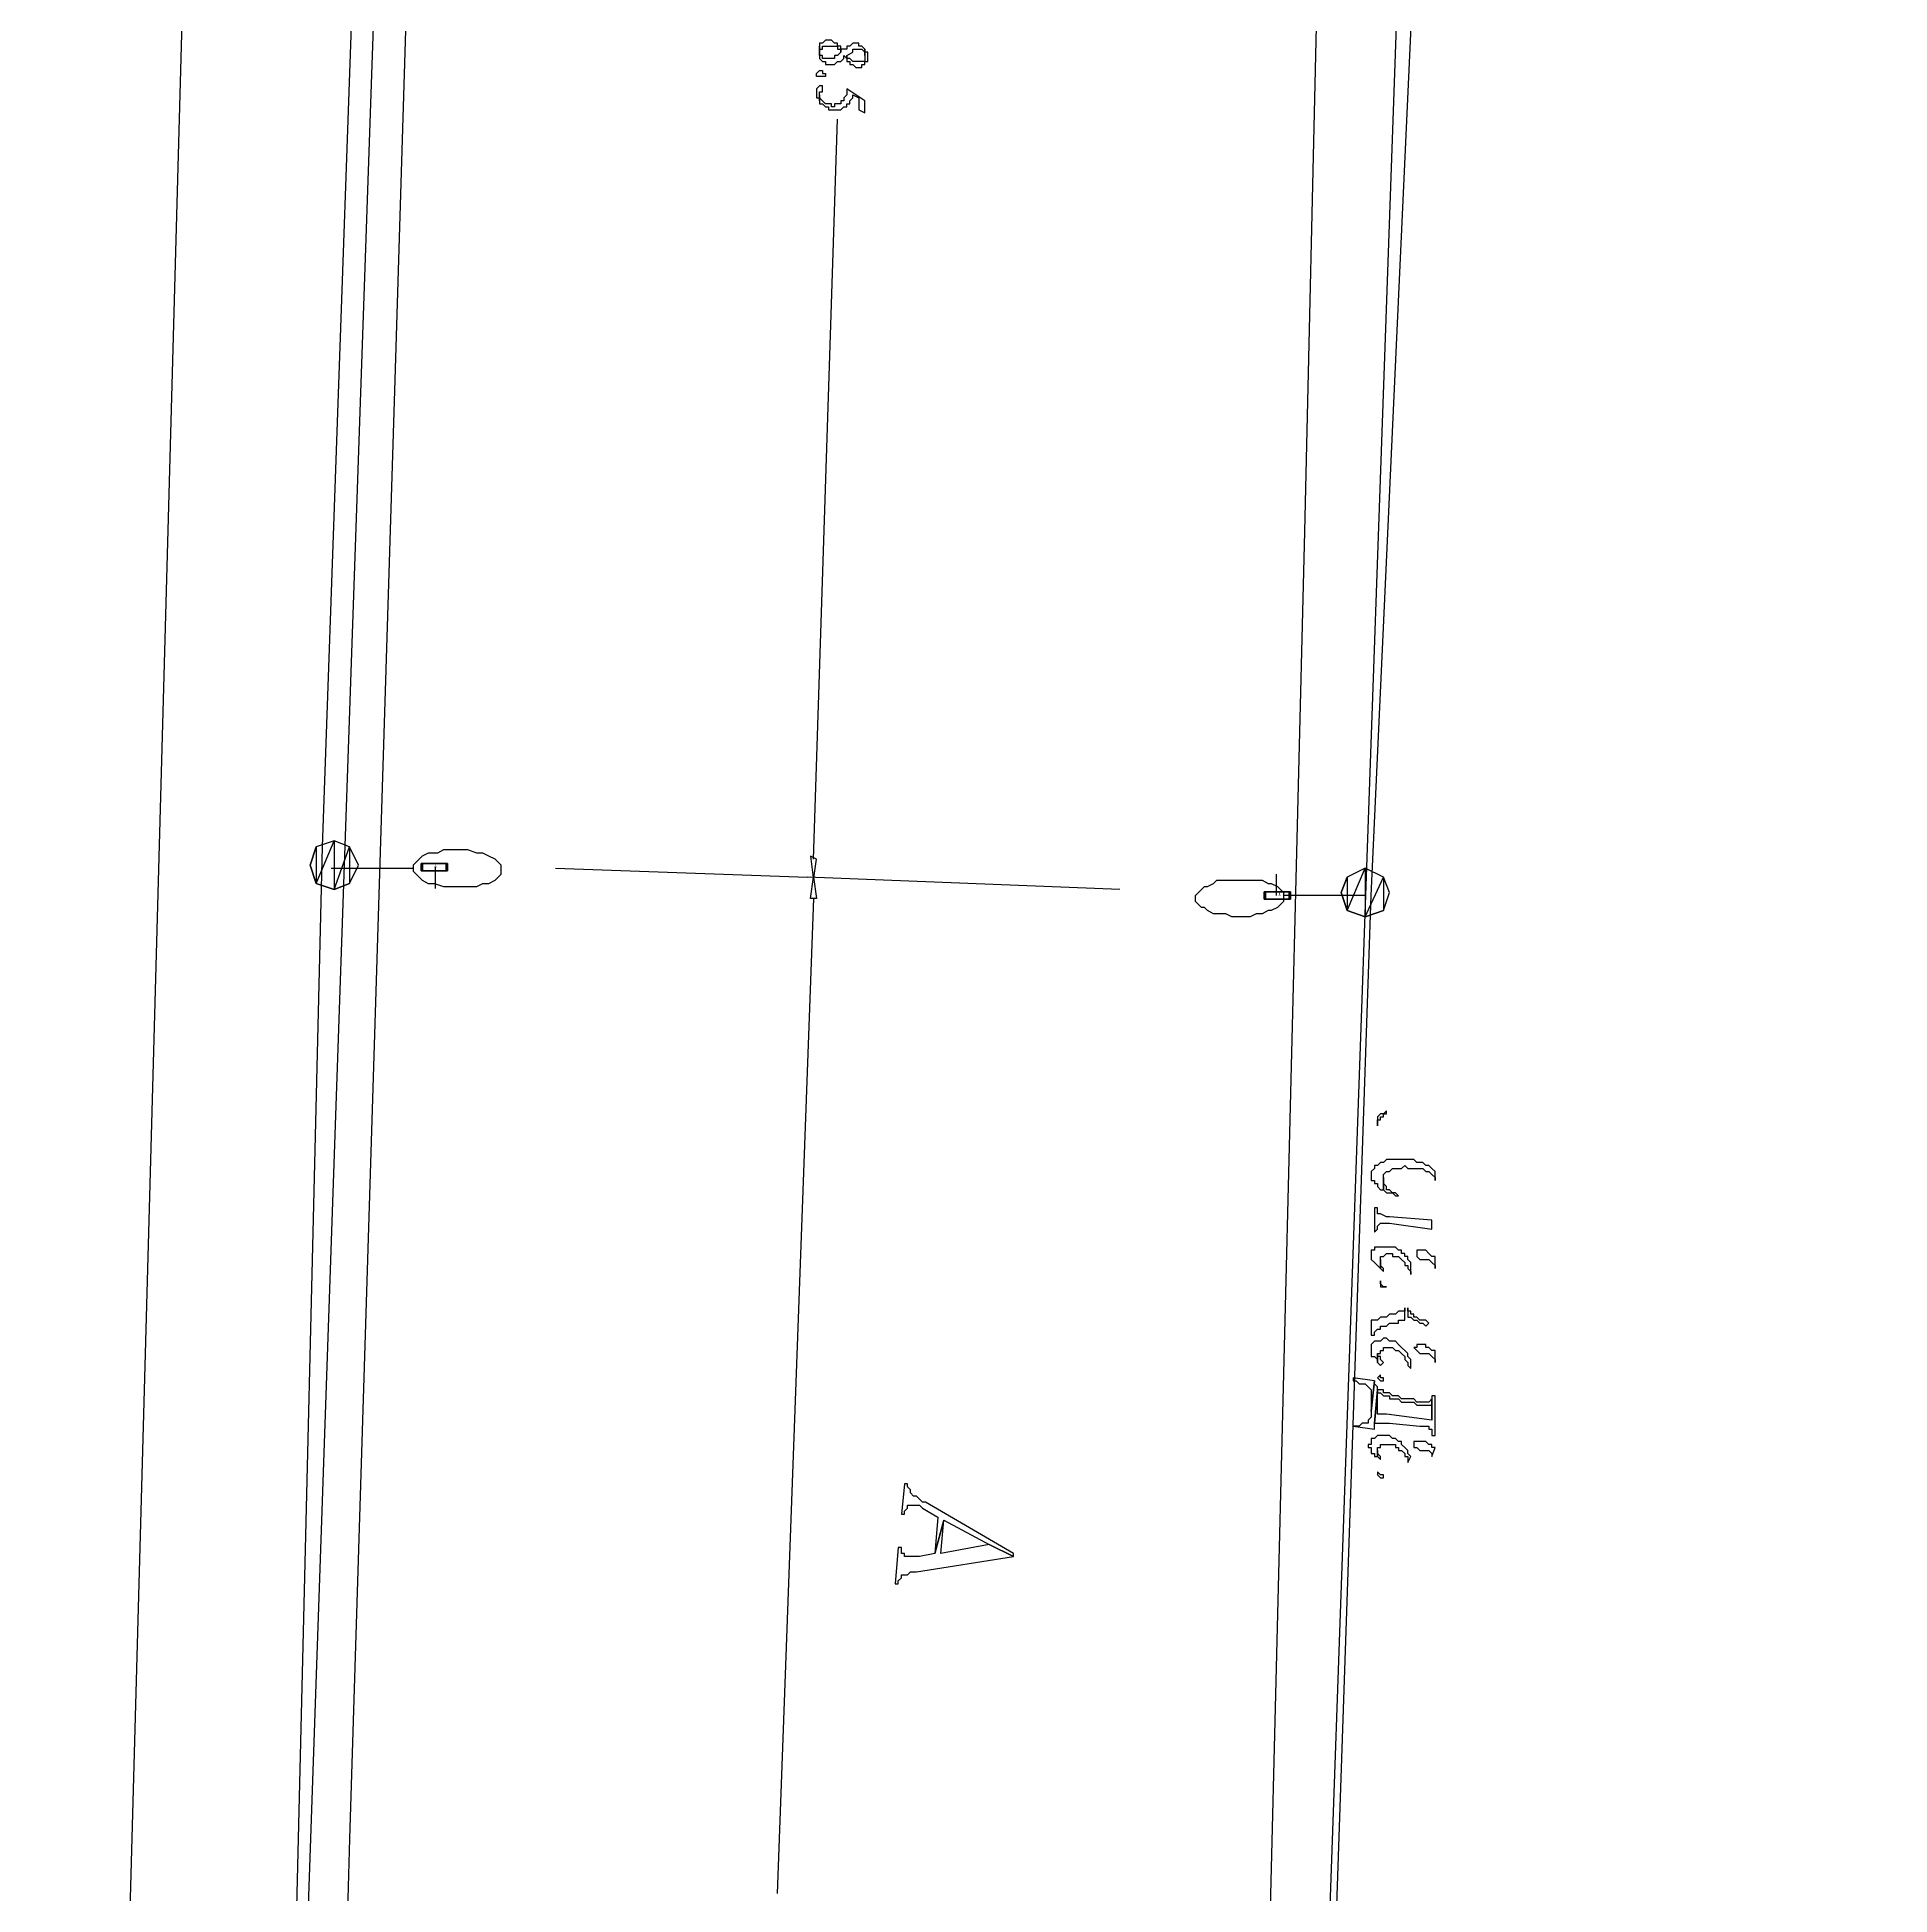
# Model space of a CAD drawing. Extents: x 212106 to 638151, y -1311344 to 1260505.
# Drawn here: x 269033 to 312675, y -780245 to -736497 of the extents above; entities that cross this region are included whole.
import ezdxf

# ---------------------------------------------------------------- set-up
doc = ezdxf.new("R2010")
doc.units = 0
doc.header["$MEASUREMENT"] = 0
for name, color, linetype in [('at_Entity', 7, 'Continuous'), ('DLXLUM01', 3, 'Continuous'), ('DLXLUMEX', 2, 'Continuous'), ('DLXSCENE', 7, 'Continuous')]:
    doc.layers.add(name, color=color, linetype=linetype)

# ---------------------------------------------------------------- blocks, each defined once
blk = doc.blocks.new('*U185')
at = {"color": 1}
blk.add_line((-30, 0), (-30, 500), dxfattribs=at)
for p, q in [((-324, 85), (-324, -85)), ((-295, 85), (-324, 85)), ((-324, 85), (-295, 85)), ((265, 85), (-324, 85)), ((-324, -85), (-324, 85)), ((-324, 85), (265, 85)), ((295, 85), (-295, 85)), ((-295, 85), (-295, -85)), ((-295, -85), (-295, 85)), ((-295, 85), (295, 85)), ((295, 85), (265, 85)), ((265, 85), (295, 85)), ((265, -85), (265, 85)), ((265, 85), (265, -85)), ((295, -85), (295, 85)), ((295, 85), (295, -85)), ((-324, -85), (265, -85)), ((-295, -85), (-324, -85)), ((-324, -85), (-295, -85)), ((265, -85), (-324, -85)), ((-295, -85), (295, -85)), ((295, -85), (-295, -85)), ((265, -85), (295, -85)), ((295, -85), (265, -85))]:
    blk.add_line(p, q)
at = {"layer": 'DLXLUMEX', "color": 7}
blk.add_text('1', height=100, dxfattribs=at).set_placement((0, 0))
blk = doc.blocks.new('*U31')
for p, q in [((294, 86), (-295, 84)), ((-295, 84), (294, 86)), ((-295, 84), (-294, -86)), ((-265, 84), (-295, 84)), ((-294, -86), (-295, 84)), ((-295, 84), (-265, 84)), ((324, 86), (-265, 84)), ((-265, 84), (324, 86)), ((-265, 84), (-265, -86)), ((-265, -86), (-265, 84)), ((295, -84), (294, 86)), ((294, 86), (324, 86)), ((324, 86), (294, 86)), ((294, 86), (295, -84)), ((325, -84), (324, 86)), ((324, 86), (325, -84)), ((-294, -86), (295, -84)), ((295, -84), (-294, -86)), ((-294, -86), (-265, -86)), ((-265, -86), (-294, -86)), ((-265, -86), (325, -84)), ((325, -84), (-265, -86)), ((295, -84), (325, -84)), ((325, -84), (295, -84))]:
    blk.add_line(p, q)
at = {"color": 1}
blk.add_line((30, 0), (31, -500), dxfattribs=at)
at = {"layer": 'DLXLUMEX', "color": 7}
blk.add_text('1', height=100, dxfattribs=at).set_placement((0, 0))
blk = doc.blocks.new('*U97')
for p, q in [((-80824, -745736), (-82182, -784163)), ((-57468, -785306), (-55682, -746378)), ((-82182, -784163), (-83396, -834447)), ((-59182, -835733), (-57468, -785306))]:
    blk.add_line(p, q)

msp = doc.modelspace()

# ---------------------------------------------------------------- linework, layer by layer
at = {"layer": 'at_Entity', "color": 0}
for p, q in [((282818, -360515), (269033, -859640)), ((299961, -701569), (298890, -748139)), ((278605, -706926), (277462, -744568)), ((287533, -736640), (287461, -736640)), ((287461, -736640), (287461, -736711)), ((287461, -736711), (287461, -736854)), ((287461, -736854), (287461, -736711)), ((287461, -736711), (287461, -736711)), ((287461, -736711), (287461, -736711)), ((287461, -736711), (287461, -736783)), ((287604, -736568), (287533, -736640)), ((287533, -736640), (287533, -736640)), ((287533, -736640), (287533, -736640)), ((287533, -736640), (287533, -736640)), ((287533, -736783), (287533, -736711)), ((287533, -736711), (287533, -736711)), ((287533, -736711), (287533, -736711)), ((287533, -736711), (287604, -736711)), ((287676, -736568), (287604, -736568)), ((287604, -736568), (287604, -736568)), ((287604, -736711), (287604, -736711)), ((287604, -736711), (287676, -736711)), ((287747, -736568), (287676, -736568)), ((287676, -736568), (287676, -736568)), ((287676, -736711), (287676, -736711)), ((287676, -736711), (287747, -736711)), ((287819, -736640), (287747, -736568)), ((287747, -736568), (287747, -736568)), ((287747, -736568), (287747, -736568)), ((287747, -736711), (287747, -736711)), ((287747, -736711), (287747, -736711)), ((287747, -736711), (287819, -736711)), ((287890, -736640), (287819, -736640)), ((287819, -736640), (287819, -736640)), ((287819, -736711), (287819, -736711)), ((287819, -736711), (287890, -736711)), ((287890, -736711), (287890, -736640)), ((287890, -736640), (287890, -736640)), ((287961, -736711), (287890, -736711)), ((287890, -736711), (287890, -736711)), ((287890, -736711), (287890, -736783)), ((287961, -736783), (287961, -736711)), ((288176, -736711), (288104, -736711)), ((288104, -736711), (288104, -736711)), ((288104, -736711), (288104, -736783)), ((288247, -736640), (288176, -736711)), ((288176, -736711), (288176, -736711)), ((288176, -736711), (288176, -736711)), ((288176, -736711), (288176, -736711)), ((288319, -736640), (288247, -736640)), ((288247, -736640), (288247, -736640)), ((288390, -736640), (288319, -736640)), ((288319, -736640), (288319, -736640)), ((288319, -736640), (288319, -736640)), ((288390, -736711), (288390, -736640)), ((288461, -736711), (288390, -736711)), ((288533, -736783), (288461, -736711)), ((288461, -736711), (288461, -736711)), ((288461, -736711), (288461, -736711)), ((287461, -736854), (287461, -736783)), ((287461, -736783), (287461, -736783)), ((287461, -736783), (287533, -736783)), ((287461, -736783), (287461, -736783)), ((287461, -736783), (287461, -736854)), ((287461, -736854), (287461, -736854)), ((287461, -736925), (287461, -736854)), ((287461, -736854), (287461, -736854)), ((287461, -736854), (287461, -736854)), ((287461, -736854), (287461, -736854)), ((287461, -736854), (287461, -736925)), ((287533, -736925), (287461, -736925)), ((287461, -736925), (287461, -736925)), ((287461, -736925), (287461, -736925)), ((287461, -736925), (287461, -736925)), ((287461, -736925), (287461, -736997)), ((287461, -736997), (287461, -736997)), ((287461, -736997), (287533, -737068)), ((287533, -736997), (287533, -736925)), ((287604, -736997), (287533, -736997)), ((287533, -736997), (287533, -736997)), ((287533, -737068), (287533, -737068)), ((287533, -737068), (287533, -737068)), ((287533, -737068), (287604, -737068)), ((287676, -736997), (287604, -736997)), ((287604, -736997), (287604, -736997)), ((287604, -736997), (287604, -736997)), ((287604, -736997), (287604, -736997)), ((287604, -737068), (287604, -737140)), ((287604, -737140), (287604, -737140)), ((287604, -737140), (287676, -737140)), ((287747, -736997), (287676, -736997)), ((287676, -736997), (287676, -736997)), ((287676, -737140), (287676, -737140)), ((287676, -737140), (287747, -737140)), ((287819, -736997), (287747, -736997)), ((287747, -736997), (287747, -736997)), ((287747, -736997), (287747, -736997)), ((287747, -737140), (287747, -737140)), ((287747, -737140), (287819, -737140)), ((287890, -736925), (287819, -736925)), ((287819, -736925), (287819, -736997)), ((287819, -736997), (287819, -736997)), ((287819, -736997), (287819, -736997)), ((287819, -737140), (287890, -737068)), ((287819, -737140), (287819, -737140)), ((287819, -737140), (287819, -737140)), ((287890, -736783), (287890, -736783)), ((287890, -736783), (287961, -736783)), ((287961, -736854), (287890, -736925)), ((287890, -736925), (287890, -736925)), ((287890, -737068), (287890, -737068)), ((287890, -737068), (287890, -737068)), ((287890, -737068), (287961, -737068)), ((287961, -736783), (287961, -736783)), ((287961, -736783), (287961, -736854)), ((287961, -736854), (287961, -736783)), ((288033, -736783), (287961, -736783)), ((287961, -736783), (287961, -736854)), ((287961, -736854), (287961, -736854)), ((287961, -736854), (287961, -736854)), ((287961, -737068), (288033, -736997)), ((287961, -737068), (287961, -737068)), ((287961, -737068), (287961, -737068)), ((288104, -736783), (288033, -736783)), ((288033, -736783), (288033, -736783)), ((288033, -736997), (288033, -736925)), ((288033, -736925), (288104, -736997)), ((288033, -736997), (288033, -736997)), ((288104, -736925), (288247, -736854)), ((288104, -736997), (288104, -736925)), ((288104, -736997), (288104, -736925)), ((288104, -736925), (288104, -736997)), ((288104, -736997), (288104, -736997)), ((288176, -736997), (288104, -736997)), ((288104, -736997), (288104, -736997)), ((288104, -736997), (288104, -737068)), ((288104, -737068), (288176, -737068)), ((288247, -737068), (288176, -736997)), ((288176, -736997), (288176, -736997)), ((288176, -736997), (288176, -736997)), ((288176, -737068), (288176, -737140)), ((288176, -737140), (288176, -737140)), ((288176, -737140), (288247, -737140)), ((288247, -736854), (288247, -736783)), ((288247, -736783), (288247, -736783)), ((288247, -736783), (288319, -736783)), ((288247, -736854), (288247, -736854)), ((288319, -737068), (288247, -737068)), ((288247, -737068), (288247, -737068)), ((288247, -737068), (288247, -737068)), ((288247, -737140), (288247, -737140)), ((288247, -737140), (288247, -737140)), ((288247, -737140), (288247, -737140)), ((288247, -737140), (288319, -737211)), ((288319, -736783), (288319, -736783)), ((288319, -736783), (288319, -736783)), ((288319, -736783), (288390, -736783)), ((288390, -737068), (288319, -737068)), ((288319, -737068), (288319, -737068)), ((288319, -737068), (288319, -737068)), ((288390, -736783), (288390, -736783)), ((288390, -736783), (288461, -736783)), ((288461, -737068), (288390, -737068)), ((288390, -737068), (288390, -737068)), ((288461, -736783), (288461, -736783)), ((288461, -736783), (288533, -736854)), ((288533, -737068), (288461, -737068)), ((288461, -737068), (288461, -737068)), ((288461, -737068), (288461, -737068)), ((288461, -737211), (288461, -737140)), ((288461, -737140), (288461, -737140)), ((288461, -737140), (288533, -737140)), ((288533, -736783), (288533, -736783)), ((288533, -736783), (288533, -736783)), ((288533, -736925), (288533, -736783)), ((288533, -736854), (288533, -736783)), ((288533, -736783), (288533, -736925)), ((288533, -736854), (288533, -736854)), ((288533, -736854), (288533, -736854)), ((288533, -736854), (288533, -736925)), ((288604, -736854), (288533, -736854)), ((288533, -736925), (288533, -736925)), ((288533, -736925), (288533, -736925)), ((288533, -736925), (288533, -736997)), ((288533, -736997), (288533, -736997)), ((288533, -736997), (288533, -736997)), ((288533, -736997), (288533, -737068)), ((288533, -737140), (288533, -737068)), ((288533, -737068), (288533, -737068)), ((288533, -737068), (288604, -737068)), ((288533, -737140), (288533, -737140)), ((288533, -737140), (288533, -737140)), ((288604, -736997), (288604, -736854)), ((288604, -737068), (288604, -736997)), ((288604, -736997), (288604, -736997)), ((288604, -736997), (288604, -736997)), ((287390, -737354), (287461, -737283)), ((287390, -737425), (287390, -737354)), ((287390, -737354), (287390, -737354)), ((287390, -737354), (287390, -737354)), ((287461, -737425), (287390, -737425)), ((287461, -737283), (287461, -737283)), ((287461, -737283), (287461, -737283)), ((287461, -737283), (287461, -737283)), ((287461, -737283), (287533, -737283)), ((287533, -737425), (287461, -737425)), ((287461, -737425), (287461, -737425)), ((287461, -737425), (287461, -737425)), ((287461, -737425), (287461, -737425)), ((287533, -737283), (287533, -737283)), ((287533, -737283), (287533, -737354)), ((287533, -737354), (287533, -737354)), ((287533, -737354), (287604, -737354)), ((287604, -737425), (287533, -737425)), ((287533, -737425), (287533, -737425)), ((287533, -737425), (287533, -737425)), ((287533, -737425), (287533, -737425)), ((287604, -737354), (287604, -737425)), ((287604, -737354), (287604, -737354)), ((287604, -737354), (287604, -737354)), ((287604, -737354), (287604, -737354)), ((287604, -737354), (287604, -737354)), ((288319, -737211), (288319, -737211)), ((288319, -737211), (288390, -737211)), ((288390, -737211), (288390, -737211)), ((288390, -737211), (288461, -737211)), ((287461, -737640), (287390, -737711)), ((287390, -737711), (287390, -737711)), ((287390, -737711), (287390, -737711)), ((287390, -737711), (287390, -737783)), ((287390, -737783), (287390, -737783)), ((287390, -737783), (287390, -737854)), ((287390, -737854), (287390, -737854)), ((287390, -737854), (287390, -737925)), ((287390, -737925), (287390, -737925)), ((287390, -737925), (287461, -737925)), ((287533, -737640), (287461, -737640)), ((287461, -737640), (287461, -737640)), ((287461, -737640), (287461, -737640)), ((287461, -737640), (287461, -737640)), ((287461, -737854), (287461, -737783)), ((287461, -737783), (287533, -737783)), ((287461, -737997), (287461, -737854)), ((287461, -737854), (287461, -737854)), ((287461, -737854), (287461, -737854)), ((287461, -737925), (287461, -737854)), ((287461, -737854), (287461, -737997)), ((287461, -737925), (287461, -737925)), ((287461, -737925), (287461, -737997)), ((287533, -737997), (287461, -737925)), ((287461, -737925), (287461, -737925)), ((287461, -737925), (287461, -737925)), ((287461, -737997), (287461, -737997)), ((287461, -737997), (287461, -738068)), ((287533, -737711), (287533, -737640)), ((287533, -737783), (287533, -737711)), ((287533, -737711), (287533, -737711)), ((287533, -737711), (287533, -737711)), ((287533, -737711), (287533, -737711)), ((287533, -737783), (287533, -737783)), ((287604, -738068), (287533, -737997)), ((287533, -737997), (287533, -737997)), ((287533, -737997), (287533, -737997)), ((288033, -737997), (287961, -737997)), ((287961, -737997), (287961, -738068)), ((288104, -737854), (288033, -737925)), ((288033, -737925), (288033, -737925)), ((288033, -737925), (288033, -737925)), ((288033, -737925), (288033, -737997)), ((288033, -737997), (288033, -737997)), ((288533, -737997), (288104, -737711)), ((288104, -737711), (288104, -737711)), ((288104, -737711), (288104, -737783)), ((288104, -737783), (288104, -737783)), ((288104, -737783), (288104, -737854)), ((288104, -737854), (288104, -737854)), ((288104, -737854), (288104, -737854)), ((288176, -737997), (288247, -737925)), ((288176, -738068), (288176, -737997)), ((288176, -737997), (288176, -737997)), ((288176, -737997), (288176, -737997)), ((288247, -737925), (288247, -737854)), ((288247, -737854), (288390, -737925)), ((288247, -737925), (288247, -737925)), ((288247, -737925), (288247, -737925)), ((288390, -737925), (288390, -738211)), ((288533, -738282), (288533, -737997)), ((287319, -755853), (287890, -738425)), ((287461, -738068), (287533, -738068)), ((287533, -738068), (287533, -738068)), ((287533, -738068), (287533, -738068)), ((287533, -738068), (287604, -738140)), ((287676, -738068), (287604, -738068)), ((287604, -738068), (287604, -738068)), ((287604, -738068), (287604, -738068)), ((287604, -738140), (287604, -738140)), ((287604, -738140), (287676, -738140)), ((287747, -738068), (287676, -738068)), ((287676, -738068), (287676, -738068)), ((287676, -738140), (287676, -738140)), ((287676, -738140), (287676, -738140)), ((287676, -738140), (287676, -738211)), ((287676, -738211), (287747, -738211)), ((287747, -738140), (287747, -738068)), ((287819, -738140), (287747, -738140)), ((287747, -738211), (287747, -738211)), ((287747, -738211), (287819, -738211)), ((287890, -738068), (287819, -738068)), ((287819, -738068), (287819, -738068)), ((287819, -738068), (287819, -738140)), ((287819, -738211), (287819, -738211)), ((287819, -738211), (287890, -738211)), ((287961, -738068), (287890, -738068)), ((287890, -738068), (287890, -738068)), ((287890, -738068), (287890, -738068)), ((287890, -738211), (287890, -738211)), ((287890, -738211), (287961, -738211)), ((287961, -738068), (287961, -738068)), ((287961, -738211), (288033, -738140)), ((287961, -738211), (287961, -738211)), ((287961, -738211), (287961, -738211)), ((288033, -738140), (288033, -738140)), ((288033, -738140), (288104, -738140)), ((288104, -738140), (288104, -738068)), ((288104, -738068), (288176, -738068)), ((288104, -738140), (288104, -738140)), ((288104, -738140), (288104, -738140)), ((288176, -738068), (288176, -738068)), ((288390, -738211), (288533, -738282)), ((277462, -744568), (276390, -778924)), ((298890, -748139), (297675, -796495)), ((276033, -755425), (275605, -755568)), ((276033, -755425), (275605, -755568)), ((275605, -756425), (276033, -755425)), ((275605, -756425), (276033, -755425)), ((276033, -755425), (275605, -755568)), ((276033, -755425), (275605, -755568)), ((276033, -755425), (275605, -755568)), ((275605, -756425), (276033, -755425)), ((275605, -756425), (276033, -755425)), ((276033, -755425), (275605, -755568)), ((276390, -755568), (276033, -755425)), ((276390, -755568), (276033, -755425)), ((276033, -755425), (276033, -756568)), ((276033, -755425), (276033, -756568)), ((276390, -755568), (276033, -755425)), ((276390, -755568), (276033, -755425)), ((276390, -755568), (276033, -755425)), ((276033, -755425), (276033, -756568)), ((276033, -755425), (276033, -756568)), ((276390, -755568), (276033, -755425)), ((275605, -755568), (275462, -755996)), ((275462, -755996), (275605, -755568)), ((275605, -755568), (275462, -755996)), ((275605, -755568), (275462, -755996)), ((275462, -755996), (275605, -755568)), ((275605, -755568), (275462, -755996)), ((275605, -755568), (275605, -756425)), ((275605, -755568), (275605, -756425)), ((275605, -755568), (275605, -756425)), ((275605, -755568), (275605, -756425)), ((276033, -756568), (276390, -755568)), ((276033, -756568), (276390, -755568)), ((276033, -756568), (276390, -755568)), ((276033, -756568), (276390, -755568)), ((276605, -755996), (276390, -755568)), ((276605, -755996), (276390, -755568)), ((276390, -755568), (276390, -756425)), ((276390, -755568), (276390, -756425)), ((276605, -755996), (276390, -755568)), ((276605, -755996), (276390, -755568)), ((276605, -755996), (276390, -755568)), ((276390, -755568), (276390, -756425)), ((276390, -755568), (276390, -756425)), ((276605, -755996), (276390, -755568)), ((277962, -755925), (277890, -755996)), ((278033, -755853), (277962, -755925)), ((278105, -755782), (278033, -755853)), ((278247, -755711), (278105, -755782)), ((278462, -755711), (278247, -755711)), ((278605, -755639), (278462, -755711)), ((278819, -755639), (278605, -755639)), ((279033, -755639), (278819, -755639)), ((279176, -755639), (279033, -755639)), ((279390, -755711), (279176, -755639)), ((279533, -755711), (279390, -755711)), ((279676, -755782), (279533, -755711)), ((279819, -755853), (279676, -755782)), ((279890, -755925), (279819, -755853)), ((279962, -755996), (279890, -755925)), ((287390, -755853), (287247, -755782)), ((287247, -755782), (287319, -756353)), ((287319, -756353), (287390, -755853)), ((275462, -755996), (275605, -756425)), ((275605, -756425), (275462, -755996)), ((275462, -755996), (275605, -756425)), ((275462, -755996), (275605, -756425)), ((275605, -756425), (275462, -755996)), ((275462, -755996), (275605, -756425)), ((275962, -756068), (277890, -756068)), ((276390, -756425), (276605, -755996)), ((276390, -756425), (276605, -755996)), ((276390, -756425), (276605, -755996)), ((276390, -756425), (276605, -755996)), ((276390, -756425), (276605, -755996)), ((276390, -756425), (276605, -755996)), ((277890, -755996), (277890, -756139)), ((277890, -756139), (277962, -756211)), ((277962, -756211), (278033, -756282)), ((278033, -756282), (278105, -756353)), ((278105, -756353), (278247, -756425)), ((279676, -756425), (279819, -756353)), ((279819, -756353), (279890, -756282)), ((279890, -756282), (279962, -756211)), ((279962, -756068), (279962, -755996)), ((279962, -756211), (279962, -756068)), ((279962, -756068), (279962, -756068)), ((281247, -756067), (287176, -756282)), ((294533, -756568), (287176, -756282)), ((294533, -756568), (287176, -756282)), ((287247, -756782), (287319, -756282)), ((287319, -756282), (287390, -756782)), ((296747, -756425), (296818, -756353)), ((296818, -756353), (296961, -756353)), ((296961, -756353), (297104, -756353)), ((297104, -756353), (297318, -756353)), ((297318, -756353), (297461, -756353)), ((297461, -756353), (297604, -756353)), ((297604, -756353), (297747, -756353)), ((297747, -756353), (297890, -756353)), ((297890, -756353), (298033, -756425)), ((299890, -756282), (299747, -756639)), ((299747, -756639), (299890, -756282)), ((299890, -756282), (299747, -756639)), ((299890, -756282), (299747, -756639)), ((299747, -756639), (299890, -756282)), ((299890, -756282), (299747, -756639)), ((300318, -756068), (299890, -756282)), ((300318, -756068), (299890, -756282)), ((299890, -757068), (300318, -756068)), ((299890, -757068), (300318, -756068)), ((300318, -756068), (299890, -756282)), ((300318, -756068), (299890, -756282)), ((300318, -756068), (299890, -756282)), ((299890, -757068), (300318, -756068)), ((299890, -757068), (300318, -756068)), ((300318, -756068), (299890, -756282)), ((299890, -756282), (299890, -757068)), ((299890, -756282), (299890, -757068)), ((299890, -756282), (299890, -757068)), ((299890, -756282), (299890, -757068)), ((300747, -756282), (300318, -756068)), ((300747, -756282), (300318, -756068)), ((300318, -756068), (300318, -757210)), ((300318, -756068), (300318, -757210)), ((300747, -756282), (300318, -756068)), ((300747, -756282), (300318, -756068)), ((300747, -756282), (300318, -756068)), ((300318, -756068), (300318, -757210)), ((300318, -756068), (300318, -757210)), ((300747, -756282), (300318, -756068)), ((300318, -757210), (300747, -756282)), ((300318, -757210), (300747, -756282)), ((300318, -757210), (300747, -756282)), ((300318, -757210), (300747, -756282)), ((300890, -756639), (300747, -756282)), ((300890, -756639), (300747, -756282)), ((300747, -756282), (300747, -757068)), ((300747, -756282), (300747, -757068)), ((300890, -756639), (300747, -756282)), ((300890, -756639), (300747, -756282)), ((300890, -756639), (300747, -756282)), ((300747, -756282), (300747, -757068)), ((300747, -756282), (300747, -757068)), ((300890, -756639), (300747, -756282)), ((275605, -756425), (276033, -756568)), ((276033, -756568), (275605, -756425)), ((275605, -756425), (276033, -756568)), ((275605, -756425), (276033, -756568)), ((276033, -756568), (275605, -756425)), ((275605, -756425), (276033, -756568)), ((276033, -756568), (276390, -756425)), ((276390, -756425), (276033, -756568)), ((276033, -756568), (276390, -756425)), ((276033, -756568), (276390, -756425)), ((276390, -756425), (276033, -756568)), ((276033, -756568), (276390, -756425)), ((276033, -756568), (276033, -756568)), ((276033, -756568), (276033, -756568)), ((276033, -756568), (276033, -756568)), ((278247, -756425), (278390, -756425)), ((278390, -756425), (278605, -756496)), ((278605, -756496), (278819, -756496)), ((278819, -756496), (278962, -756496)), ((278962, -756496), (279176, -756496)), ((279176, -756496), (279390, -756496)), ((279390, -756496), (279533, -756425)), ((279533, -756425), (279676, -756425)), ((287319, -756782), (286462, -780210)), ((287390, -756782), (287247, -756782)), ((296318, -756710), (296390, -756639)), ((296318, -756782), (296318, -756710)), ((296318, -756853), (296318, -756782)), ((296318, -756782), (296318, -756782)), ((296390, -756639), (296461, -756568)), ((296461, -756568), (296533, -756496)), ((296533, -756496), (296604, -756496)), ((296604, -756496), (296747, -756425)), ((298033, -756425), (298104, -756425)), ((298104, -756425), (298247, -756496)), ((298247, -756496), (298318, -756568)), ((298318, -756568), (298390, -756639)), ((298390, -756639), (298390, -756710)), ((300318, -756710), (298390, -756710)), ((298390, -756710), (298390, -756782)), ((298390, -756782), (298390, -756853)), ((299747, -756639), (299890, -757068)), ((299890, -757068), (299747, -756639)), ((299747, -756639), (299890, -757068)), ((299747, -756639), (299890, -757068)), ((299890, -757068), (299747, -756639)), ((299747, -756639), (299890, -757068)), ((300747, -757068), (300890, -756639)), ((300747, -757068), (300890, -756639)), ((300747, -757068), (300890, -756639)), ((300747, -757068), (300890, -756639)), ((300747, -757068), (300890, -756639)), ((300747, -757068), (300890, -756639)), ((296390, -756925), (296318, -756853)), ((296461, -756996), (296390, -756925)), ((296533, -756996), (296461, -756996)), ((296604, -757068), (296533, -756996)), ((296747, -757139), (296604, -757068)), ((296890, -757139), (296747, -757139)), ((297033, -757139), (296890, -757139)), ((297175, -757210), (297033, -757139)), ((297318, -757210), (297175, -757210)), ((297461, -757210), (297318, -757210)), ((297604, -757210), (297461, -757210)), ((297747, -757139), (297604, -757210)), ((297890, -757139), (297747, -757139)), ((298033, -757068), (297890, -757139)), ((298104, -757068), (298033, -757068)), ((298247, -756996), (298104, -757068)), ((298318, -756925), (298247, -756996)), ((298390, -756853), (298318, -756925)), ((299890, -757068), (300318, -757210)), ((300318, -757210), (299890, -757068)), ((299890, -757068), (300318, -757210)), ((299890, -757068), (300318, -757210)), ((300318, -757210), (299890, -757068)), ((299890, -757068), (300318, -757210)), ((300318, -757210), (300747, -757068)), ((300747, -757068), (300318, -757210)), ((300318, -757210), (300747, -757068)), ((300318, -757210), (300747, -757068)), ((300747, -757068), (300318, -757210)), ((300318, -757210), (300747, -757068)), ((300318, -757210), (300318, -757210)), ((300318, -757210), (300318, -757210)), ((300318, -757210), (300318, -757210)), ((300675, -761853), (300604, -761925)), ((300604, -761925), (300604, -761925)), ((300604, -761925), (300604, -762139)), ((300604, -762067), (300604, -761996)), ((300604, -761996), (300675, -761996)), ((300604, -762139), (300604, -762067)), ((300604, -762067), (300604, -762067)), ((300747, -761853), (300675, -761853)), ((300675, -761853), (300675, -761853)), ((300675, -761996), (300675, -761925)), ((300675, -761925), (300747, -761925)), ((300818, -761782), (300747, -761853)), ((300747, -761925), (300747, -761853)), ((300747, -761853), (300818, -761853)), ((300818, -761853), (300818, -761782)), ((300818, -761853), (300818, -761853)), ((300818, -762925), (300747, -762996)), ((300890, -762925), (300818, -762925)), ((300818, -762925), (300818, -762925)), ((300961, -762925), (300890, -762925)), ((301032, -762925), (300961, -762925)), ((301104, -762925), (301032, -762925)), ((301175, -762925), (301104, -762925)), ((301247, -762925), (301175, -762925)), ((301318, -762925), (301247, -762925)), ((301247, -762925), (301247, -762925)), ((301390, -762925), (301318, -762925)), ((301461, -762925), (301390, -762925)), ((301532, -762996), (301461, -762925)), ((300533, -763139), (300461, -763210)), ((300461, -763210), (300461, -763210)), ((300461, -763210), (300461, -763282)), ((300461, -763282), (300461, -763282)), ((300461, -763282), (300461, -763353)), ((300461, -763353), (300461, -763425)), ((300604, -763067), (300533, -763067)), ((300533, -763067), (300533, -763139)), ((300533, -763139), (300533, -763139)), ((300675, -762996), (300604, -763067)), ((300747, -762996), (300675, -762996)), ((300675, -762996), (300675, -762996)), ((300747, -763282), (300818, -763210)), ((300747, -763353), (300747, -763282)), ((300747, -763282), (300747, -763282)), ((300747, -763425), (300747, -763353)), ((300747, -763353), (300747, -763639)), ((300747, -763639), (300747, -763353)), ((300747, -763353), (300747, -763353)), ((300818, -763210), (300818, -763210)), ((300818, -763210), (300890, -763210)), ((300890, -763210), (300961, -763139)), ((300961, -763139), (300961, -763139)), ((300961, -763139), (301032, -763139)), ((301032, -763139), (301104, -763139)), ((301104, -763139), (301175, -763139)), ((301175, -763139), (301247, -763067)), ((301175, -763139), (301175, -763139)), ((301247, -763067), (301318, -763139)), ((301318, -763139), (301390, -763139)), ((301390, -763139), (301461, -763139)), ((301461, -763139), (301532, -763139)), ((301604, -762996), (301532, -762996)), ((301532, -763139), (301604, -763139)), ((301675, -762996), (301604, -762996)), ((301604, -763139), (301675, -763139)), ((301747, -763067), (301675, -762996)), ((301675, -763139), (301747, -763210)), ((301818, -763067), (301747, -763067)), ((301747, -763067), (301747, -763067)), ((301747, -763210), (301818, -763210)), ((301890, -763139), (301818, -763067)), ((301818, -763210), (301818, -763210)), ((301818, -763210), (301890, -763282)), ((301961, -763210), (301890, -763139)), ((301890, -763139), (301890, -763139)), ((301890, -763282), (301890, -763282)), ((301890, -763282), (301961, -763353)), ((301961, -763425), (301961, -763210)), ((301961, -763353), (301961, -763425)), ((300461, -763425), (300533, -763425)), ((300533, -763425), (300533, -763496)), ((300533, -763496), (300604, -763496)), ((300604, -763496), (300604, -763567)), ((300604, -763567), (300675, -763639)), ((300675, -763639), (300747, -763639)), ((300747, -763496), (300747, -763425)), ((300818, -763567), (300747, -763496)), ((300747, -763496), (300747, -763496)), ((300747, -763639), (300747, -763639)), ((300747, -763639), (300818, -763710)), ((300818, -763639), (300818, -763567)), ((300890, -763639), (300818, -763639)), ((300818, -763710), (300890, -763710)), ((300961, -763710), (300890, -763639)), ((300890, -763639), (300890, -763639)), ((300890, -763710), (300961, -763710)), ((301032, -763710), (300961, -763710)), ((300961, -763710), (301032, -763782)), ((301104, -763782), (301032, -763710)), ((301032, -763782), (301104, -763782)), ((301104, -763782), (301104, -763782)), ((301961, -763425), (301961, -763425)), ((300604, -764067), (300533, -764067)), ((300533, -764067), (300533, -764639)), ((300604, -764139), (300604, -764067)), ((300604, -764210), (300604, -764139)), ((300604, -764139), (300604, -764139)), ((300675, -764210), (300604, -764210)), ((300604, -764210), (300604, -764210)), ((300818, -764282), (300675, -764210)), ((300675, -764210), (300675, -764210)), ((300890, -764282), (300818, -764282)), ((301890, -764353), (300890, -764282)), ((300533, -764639), (300604, -764567)), ((300533, -764639), (300533, -764639)), ((300533, -764639), (300533, -764639)), ((300604, -764496), (300675, -764425)), ((300604, -764567), (300604, -764496)), ((300604, -764496), (300604, -764496)), ((300604, -764496), (300604, -764496)), ((300675, -764425), (300675, -764425)), ((300675, -764425), (300675, -764425)), ((300675, -764425), (300747, -764425)), ((300747, -764425), (300890, -764425)), ((300890, -764425), (301890, -764567)), ((301890, -764567), (301890, -764353)), ((300533, -765067), (300461, -765067)), ((300461, -765067), (300461, -765139)), ((300461, -765139), (300461, -765210)), ((300604, -764996), (300533, -764996)), ((300533, -764996), (300533, -765067)), ((300675, -764996), (300604, -764996)), ((300604, -764996), (300604, -764996)), ((300747, -764996), (300675, -764996)), ((300818, -764996), (300747, -764996)), ((300747, -765210), (300818, -765139)), ((300890, -764996), (300818, -764996)), ((300818, -765139), (300890, -765139)), ((300961, -764996), (300890, -764996)), ((300890, -765139), (300961, -765139)), ((301032, -764996), (300961, -764996)), ((300961, -764996), (300961, -764996)), ((300961, -765139), (300961, -765210)), ((301104, -765067), (301032, -764996)), ((301175, -765067), (301104, -765067)), ((301175, -765139), (301175, -765067)), ((301247, -765139), (301175, -765139)), ((301247, -765210), (301247, -765139)), ((301604, -765067), (301532, -765067)), ((301532, -765067), (301532, -765139)), ((301532, -765139), (301532, -765139)), ((301532, -765139), (301532, -765210)), ((301675, -765067), (301604, -765067)), ((301747, -765067), (301675, -765067)), ((301818, -765139), (301747, -765067)), ((301890, -765210), (301818, -765139)), ((301818, -765139), (301818, -765139)), ((300461, -765210), (300461, -765210)), ((300461, -765210), (300461, -765282)), ((300461, -765282), (300533, -765353)), ((300533, -765353), (300533, -765353)), ((300533, -765353), (300533, -765353)), ((300533, -765353), (300533, -765353)), ((300533, -765353), (300604, -765425)), ((300604, -765425), (300675, -765496)), ((300675, -765282), (300675, -765210)), ((300675, -765210), (300747, -765210)), ((300675, -765425), (300675, -765282)), ((300675, -765282), (300675, -765496)), ((300675, -765496), (300675, -765282)), ((300675, -765282), (300675, -765282)), ((300747, -765496), (300675, -765425)), ((300675, -765496), (300747, -765567)), ((300747, -765210), (300747, -765210)), ((300747, -765567), (300747, -765496)), ((300961, -765210), (301032, -765210)), ((301032, -765210), (301104, -765210)), ((301104, -765210), (301104, -765210)), ((301104, -765210), (301175, -765282)), ((301175, -765282), (301247, -765353)), ((301318, -765210), (301247, -765210)), ((301247, -765353), (301247, -765353)), ((301247, -765353), (301247, -765353)), ((301247, -765353), (301247, -765425)), ((301247, -765425), (301318, -765425)), ((301318, -765282), (301318, -765210)), ((301390, -765353), (301318, -765282)), ((301318, -765282), (301318, -765282)), ((301318, -765425), (301318, -765496)), ((301318, -765496), (301390, -765567)), ((301390, -765425), (301390, -765353)), ((301390, -765639), (301390, -765425)), ((301390, -765567), (301390, -765639)), ((301532, -765210), (301532, -765210)), ((301532, -765210), (301604, -765282)), ((301604, -765282), (301675, -765282)), ((301675, -765282), (301747, -765282)), ((301747, -765282), (301818, -765282)), ((301818, -765282), (301818, -765282)), ((301818, -765282), (301890, -765353)), ((301961, -765210), (301890, -765210)), ((301890, -765353), (301890, -765353)), ((301890, -765353), (301961, -765425)), ((301961, -765282), (301961, -765210)), ((301961, -765496), (301961, -765282)), ((301961, -765425), (301961, -765496)), ((300675, -765853), (300675, -765782)), ((300675, -765782), (300675, -765853)), ((300747, -765924), (300675, -765853)), ((300675, -765853), (300675, -765853)), ((300675, -765853), (300675, -765924)), ((300675, -765924), (300818, -765924)), ((300818, -765924), (300747, -765924)), ((301247, -766710), (301247, -766424)), ((301247, -766424), (301247, -766496)), ((301318, -766496), (301318, -766424)), ((301318, -766424), (301318, -766639)), ((300533, -766710), (300461, -766710)), ((300461, -766710), (300461, -767067)), ((300604, -766710), (300533, -766710)), ((300675, -766639), (300604, -766710)), ((300747, -766639), (300675, -766639)), ((300675, -766924), (300675, -766853)), ((300675, -766853), (300747, -766853)), ((300818, -766639), (300747, -766639)), ((300747, -766639), (300747, -766639)), ((300747, -766853), (300818, -766853)), ((300890, -766567), (300818, -766639)), ((300818, -766853), (300890, -766782)), ((300961, -766567), (300890, -766567)), ((300890, -766782), (300890, -766782)), ((300890, -766782), (300961, -766782)), ((301032, -766567), (300961, -766567)), ((300961, -766782), (301104, -766782)), ((301104, -766496), (301032, -766567)), ((301032, -766567), (301032, -766567)), ((301247, -766496), (301104, -766496)), ((301104, -766782), (301104, -766710)), ((301104, -766710), (301175, -766710)), ((301175, -766710), (301247, -766710)), ((301247, -766710), (301247, -766710)), ((301390, -766496), (301318, -766496)), ((301318, -766639), (301318, -766639)), ((301318, -766639), (301390, -766639)), ((301390, -766567), (301390, -766496)), ((301461, -766567), (301390, -766567)), ((301390, -766567), (301390, -766567)), ((301390, -766639), (301461, -766710)), ((301461, -766639), (301461, -766567)), ((301532, -766639), (301461, -766639)), ((301461, -766710), (301461, -766710)), ((301461, -766710), (301461, -766710)), ((301461, -766710), (301532, -766710)), ((301604, -766710), (301532, -766639)), ((301532, -766710), (301604, -766782)), ((301747, -766710), (301604, -766710)), ((301604, -766782), (301604, -766782)), ((301604, -766782), (301675, -766782)), ((301675, -766782), (301747, -766853)), ((301818, -766782), (301747, -766710)), ((301747, -766853), (301818, -766782)), ((301747, -766853), (301747, -766853)), ((300461, -767067), (300533, -767067)), ((300533, -767210), (300461, -767282)), ((300461, -767282), (300461, -767282)), ((300461, -767282), (300461, -767353)), ((300533, -766996), (300604, -766924)), ((300533, -767067), (300533, -766996)), ((300533, -767067), (300533, -767067)), ((300604, -767210), (300533, -767210)), ((300533, -767210), (300533, -767210)), ((300604, -766924), (300604, -766924)), ((300604, -766924), (300604, -766924)), ((300604, -766924), (300675, -766924)), ((300675, -767210), (300604, -767210)), ((300747, -767139), (300675, -767210)), ((300818, -767139), (300747, -767139)), ((300890, -767210), (300818, -767139)), ((300818, -767139), (300818, -767139)), ((300961, -767210), (300890, -767210)), ((301032, -767210), (300961, -767210)), ((301104, -767282), (301032, -767210)), ((301175, -767353), (301104, -767282)), ((301104, -767282), (301104, -767282)), ((301604, -767282), (301532, -767282)), ((301532, -767282), (301532, -767353)), ((301675, -767282), (301604, -767282)), ((301747, -767282), (301675, -767282)), ((301747, -767353), (301747, -767282)), ((300461, -767353), (300461, -767424)), ((300461, -767424), (300461, -767424)), ((300461, -767424), (300461, -767496)), ((300461, -767496), (300461, -767496)), ((300461, -767496), (300461, -767567)), ((300461, -767567), (300533, -767567)), ((300533, -767567), (300533, -767567)), ((300533, -767567), (300604, -767639)), ((300604, -767567), (300604, -767496)), ((300604, -767496), (300604, -767710)), ((300604, -767710), (300604, -767496)), ((300604, -767496), (300675, -767496)), ((300675, -767567), (300604, -767567)), ((300604, -767639), (300604, -767710)), ((300604, -767710), (300675, -767782)), ((300675, -767496), (300675, -767424)), ((300675, -767424), (300747, -767424)), ((300675, -767639), (300675, -767567)), ((300747, -767710), (300675, -767639)), ((300675, -767782), (300747, -767710)), ((300747, -767424), (300747, -767353)), ((300747, -767353), (300818, -767353)), ((300747, -767424), (300747, -767424)), ((300818, -767353), (300890, -767353)), ((300890, -767353), (300961, -767353)), ((300961, -767353), (301032, -767424)), ((301032, -767424), (301104, -767424)), ((301104, -767424), (301104, -767424)), ((301104, -767424), (301175, -767496)), ((301247, -767424), (301175, -767353)), ((301175, -767353), (301175, -767353)), ((301175, -767496), (301175, -767496)), ((301175, -767496), (301247, -767567)), ((301318, -767496), (301247, -767424)), ((301247, -767424), (301247, -767424)), ((301247, -767567), (301247, -767567)), ((301247, -767567), (301247, -767639)), ((301247, -767639), (301247, -767639)), ((301247, -767639), (301318, -767710)), ((301318, -767567), (301318, -767496)), ((301390, -767639), (301318, -767567)), ((301318, -767710), (301318, -767782)), ((301318, -767782), (301390, -767853)), ((301390, -767853), (301390, -767639)), ((301532, -767353), (301461, -767353)), ((301461, -767353), (301532, -767424)), ((301532, -767424), (301532, -767424)), ((301532, -767424), (301604, -767496)), ((301604, -767496), (301675, -767496)), ((301675, -767496), (301747, -767496)), ((301818, -767353), (301747, -767353)), ((301747, -767496), (301747, -767496)), ((301747, -767496), (301818, -767496)), ((301890, -767424), (301818, -767353)), ((301818, -767496), (301890, -767567)), ((301961, -767424), (301890, -767424)), ((301890, -767424), (301890, -767424)), ((301890, -767567), (301890, -767567)), ((301890, -767567), (301961, -767639)), ((301961, -767710), (301961, -767424)), ((301961, -767639), (301961, -767710)), ((300533, -768139), (300033, -768067)), ((300033, -768067), (300033, -768139)), ((300033, -768139), (300104, -768139)), ((300104, -768139), (300175, -768210)), ((300175, -768210), (300247, -768210)), ((300247, -768210), (300318, -768210)), ((300318, -768210), (300318, -768210)), ((300318, -768210), (300390, -768282)), ((300461, -768853), (300533, -768139)), ((300533, -768139), (300461, -768853)), ((300533, -768210), (300533, -768139)), ((300604, -768282), (300533, -768210)), ((300533, -768210), (300533, -768210)), ((300675, -767996), (300604, -768067)), ((300604, -768067), (300675, -768139)), ((300675, -768067), (300675, -767996)), ((300747, -768067), (300675, -768067)), ((300675, -768139), (300747, -768139)), ((300747, -768139), (300747, -768067)), ((300390, -768282), (300390, -768282)), ((300390, -768282), (300461, -768353)), ((300461, -768353), (300461, -768353)), ((300461, -768353), (300461, -768424)), ((300461, -768424), (300461, -768424)), ((300461, -768424), (300461, -768496)), ((300461, -768496), (300461, -768567)), ((300461, -768567), (300461, -768853)), ((300533, -769139), (300604, -768353)), ((300604, -768353), (300533, -769139)), ((300604, -768353), (300604, -768282)), ((300675, -768353), (300604, -768353)), ((300604, -768353), (300604, -768353)), ((300604, -768353), (300604, -768424)), ((300604, -768782), (300604, -768353)), ((300604, -768424), (300675, -768424)), ((300747, -768353), (300675, -768353)), ((300675, -768424), (300675, -768424)), ((300675, -768424), (300747, -768496)), ((300747, -768424), (300747, -768353)), ((300818, -768424), (300747, -768424)), ((300747, -768496), (300818, -768496)), ((300890, -768424), (300818, -768424)), ((300818, -768496), (300890, -768496)), ((300961, -768496), (300890, -768424)), ((300890, -768496), (300890, -768567)), ((300890, -768567), (300961, -768567)), ((301032, -768496), (300961, -768496)), ((300961, -768567), (301032, -768567)), ((301104, -768496), (301032, -768496)), ((301032, -768567), (301104, -768567)), ((301175, -768567), (301104, -768496)), ((301104, -768567), (301175, -768639)), ((301247, -768567), (301175, -768567)), ((301175, -768639), (301247, -768639)), ((301318, -768567), (301247, -768567)), ((301247, -768639), (301318, -768639)), ((301390, -768567), (301318, -768567)), ((301318, -768639), (301390, -768639)), ((301461, -768567), (301390, -768567)), ((301390, -768639), (301461, -768639)), ((301532, -768639), (301461, -768567)), ((301461, -768639), (301532, -768710)), ((301604, -768639), (301532, -768639)), ((301818, -768639), (301604, -768639)), ((301604, -768639), (301604, -768639)), ((301890, -768567), (301818, -768639)), ((301961, -768496), (301890, -768496)), ((301890, -768496), (301890, -768496)), ((301890, -768496), (301890, -768496)), ((301890, -768496), (301890, -768567)), ((301890, -769067), (301890, -768567)), ((301890, -768567), (301890, -769067)), ((301961, -769424), (301961, -768496)), ((300461, -768996), (300390, -769067)), ((300390, -769067), (300390, -769067)), ((300390, -769067), (300390, -769139)), ((300461, -768853), (300461, -768853)), ((300461, -768853), (300461, -768924)), ((300461, -768924), (300461, -768996)), ((300461, -768996), (300461, -768996)), ((300604, -768853), (300604, -768782)), ((300604, -768924), (300604, -768853)), ((300675, -768924), (300604, -768924)), ((300604, -768924), (300604, -768924)), ((300604, -768924), (300604, -768924)), ((300818, -768924), (300675, -768924)), ((301890, -769067), (300818, -768924)), ((301532, -768710), (301604, -768710)), ((301604, -768710), (301675, -768710)), ((301675, -768710), (301747, -768710)), ((301747, -768710), (301890, -768710)), ((301890, -768710), (301890, -769067)), ((300104, -769210), (300033, -769210)), ((300033, -769210), (300033, -769210)), ((300033, -769210), (300533, -769282)), ((300175, -769210), (300104, -769210)), ((300247, -769139), (300175, -769210)), ((300318, -769139), (300247, -769139)), ((300247, -769139), (300247, -769139)), ((300390, -769139), (300318, -769139)), ((300533, -769496), (300461, -769496)), ((300461, -769496), (300461, -769567)), ((300533, -769210), (300533, -769139)), ((300533, -769139), (300604, -769139)), ((300533, -769282), (300533, -769210)), ((300533, -769282), (300533, -769282)), ((300604, -769424), (300533, -769496)), ((300533, -769496), (300533, -769496)), ((300604, -769139), (300604, -769139)), ((300604, -769139), (300604, -769139)), ((300604, -769139), (300675, -769139)), ((300675, -769424), (300604, -769424)), ((300604, -769424), (300604, -769424)), ((300675, -769139), (300747, -769139)), ((300747, -769424), (300675, -769424)), ((300747, -769139), (300890, -769139)), ((300818, -769424), (300747, -769424)), ((300890, -769424), (300818, -769424)), ((300890, -769139), (301604, -769210)), ((300961, -769496), (300890, -769424)), ((301032, -769496), (300961, -769496)), ((301104, -769567), (301032, -769496)), ((301032, -769496), (301032, -769496)), ((301604, -769210), (301675, -769210)), ((301675, -769210), (301747, -769210)), ((301747, -769210), (301818, -769210)), ((301818, -769210), (301818, -769282)), ((301818, -769282), (301818, -769282)), ((301818, -769282), (301890, -769282)), ((301890, -769282), (301890, -769282)), ((301890, -769282), (301890, -769353)), ((301890, -769353), (301890, -769424)), ((301890, -769424), (301961, -769424)), ((300461, -769639), (300390, -769639)), ((300390, -769639), (300390, -769710)), ((300390, -769710), (300461, -769710)), ((300461, -769567), (300461, -769639)), ((300461, -769710), (300461, -769782)), ((300461, -769782), (300461, -769782)), ((300461, -769782), (300461, -769853)), ((300461, -769853), (300533, -769853)), ((300533, -769853), (300533, -769924)), ((300533, -769924), (300604, -769924)), ((300604, -769782), (300604, -769710)), ((300604, -769710), (300675, -769710)), ((300604, -769853), (300604, -769782)), ((300604, -769782), (300604, -769924)), ((300604, -769924), (300604, -769782)), ((300675, -769924), (300604, -769853)), ((300604, -769924), (300675, -769996)), ((300675, -769710), (300675, -769639)), ((300675, -769639), (300675, -769639)), ((300675, -769639), (300747, -769639)), ((300675, -769996), (300675, -769924)), ((300747, -769639), (300818, -769639)), ((300818, -769639), (300890, -769639)), ((300890, -769639), (300961, -769639)), ((300961, -769639), (301032, -769639)), ((301032, -769639), (301032, -769710)), ((301032, -769710), (301104, -769710)), ((301175, -769567), (301104, -769567)), ((301104, -769710), (301104, -769782)), ((301104, -769782), (301175, -769782)), ((301175, -769639), (301175, -769567)), ((301247, -769710), (301175, -769639)), ((301175, -769782), (301247, -769853)), ((301318, -769782), (301247, -769710)), ((301247, -769710), (301247, -769710)), ((301247, -769710), (301247, -769710)), ((301247, -769853), (301247, -769853)), ((301247, -769853), (301247, -769853)), ((301247, -769853), (301247, -769924)), ((301247, -769924), (301318, -769924)), ((301318, -769853), (301318, -769782)), ((301390, -769924), (301318, -769853)), ((301318, -769853), (301318, -769853)), ((301318, -769924), (301318, -769996)), ((301318, -770067), (301390, -769924)), ((301532, -769567), (301461, -769567)), ((301461, -769567), (301461, -769639)), ((301461, -769639), (301461, -769710)), ((301461, -769710), (301532, -769710)), ((301604, -769567), (301532, -769567)), ((301532, -769710), (301532, -769710)), ((301532, -769710), (301604, -769782)), ((301675, -769567), (301604, -769567)), ((301604, -769567), (301604, -769567)), ((301604, -769782), (301747, -769782)), ((301747, -769567), (301675, -769567)), ((301818, -769639), (301747, -769567)), ((301747, -769782), (301747, -769782)), ((301747, -769782), (301818, -769782)), ((301890, -769639), (301818, -769639)), ((301818, -769782), (301890, -769853)), ((301890, -769710), (301890, -769639)), ((301961, -769710), (301890, -769710)), ((301890, -769924), (301961, -769710)), ((301890, -769853), (301890, -769853)), ((301890, -769853), (301890, -769853)), ((301890, -769853), (301890, -769924)), ((300675, -770353), (300604, -770281)), ((300604, -770281), (300604, -770281)), ((300604, -770281), (300604, -770353)), ((300604, -770353), (300675, -770424)), ((300747, -770353), (300675, -770353)), ((300747, -770424), (300747, -770353)), ((301318, -769996), (301318, -770067)), ((300675, -770424), (300747, -770424)), ((276390, -778924), (275676, -806066))]:
    msp.add_line(p, q, dxfattribs=at)
at = {"layer": 'at_Entity', "color": 1}
for p, q in [((288390, -405152), (273105, -847350)), ((312675, -405792), (297176, -846069)), ((289461, -770567), (289390, -771281)), ((289533, -770567), (289461, -770567)), ((289533, -770639), (289533, -770567)), ((289604, -770710), (289533, -770639)), ((289604, -770781), (289604, -770710)), ((289676, -770853), (289604, -770781)), ((289604, -770781), (289604, -770781)), ((289390, -771281), (289461, -771281)), ((289461, -771210), (289533, -771139)), ((289461, -771281), (289461, -771210)), ((289533, -771139), (289533, -771067)), ((289533, -771067), (289533, -771067)), ((289533, -771067), (289604, -771067)), ((289604, -771067), (289676, -771067)), ((289747, -770853), (289676, -770853)), ((289676, -771067), (289676, -771067)), ((289676, -771067), (289747, -771067)), ((289819, -770924), (289747, -770853)), ((289747, -771067), (289819, -771067)), ((289890, -770996), (289819, -770924)), ((289819, -771067), (289890, -771139)), ((289961, -770996), (289890, -770996)), ((289890, -771139), (290247, -771353)), ((292033, -772210), (289961, -770996)), ((290247, -771353), (290176, -772210)), ((290176, -772210), (290390, -771424)), ((290390, -771424), (290176, -772210)), ((290319, -772210), (290390, -771424)), ((290390, -771424), (291461, -771996)), ((289319, -772067), (289247, -772924)), ((289390, -772067), (289319, -772067)), ((289390, -772139), (289390, -772067)), ((289390, -772210), (289390, -772139)), ((291461, -771996), (290319, -772210)), ((291461, -771996), (292033, -772281)), ((292033, -772281), (291461, -771996)), ((289461, -772210), (289390, -772210)), ((289461, -772281), (289461, -772210)), ((289533, -772281), (289461, -772281)), ((289604, -772281), (289533, -772281)), ((289676, -772281), (289604, -772281)), ((289747, -772281), (289676, -772281)), ((289819, -772281), (289747, -772281)), ((289747, -772639), (292033, -772281)), ((290176, -772210), (289819, -772281)), ((292033, -772281), (292033, -772210)), ((289247, -772924), (289319, -772924)), ((289319, -772853), (289390, -772781)), ((289319, -772924), (289319, -772853)), ((289319, -772924), (289319, -772924)), ((289390, -772781), (289390, -772710)), ((289390, -772710), (289390, -772710)), ((289390, -772710), (289461, -772710)), ((289461, -772710), (289533, -772710)), ((289533, -772710), (289604, -772639)), ((289604, -772639), (289676, -772639)), ((289676, -772639), (289747, -772639))]:
    msp.add_line(p, q, dxfattribs=at)

# ---------------------------------------------------------------- block references
at = {"layer": 'DLXLUM01'}
for name, p in [('*U31', (278375, -756045)), ('*U185', (298260, -756710))]:
    msp.add_blockref(name, p, dxfattribs=at)
at = {"layer": 'DLXSCENE'}
msp.add_blockref('*U97', (357928, 28595), dxfattribs=at)

doc.saveas('drawing.dxf')
